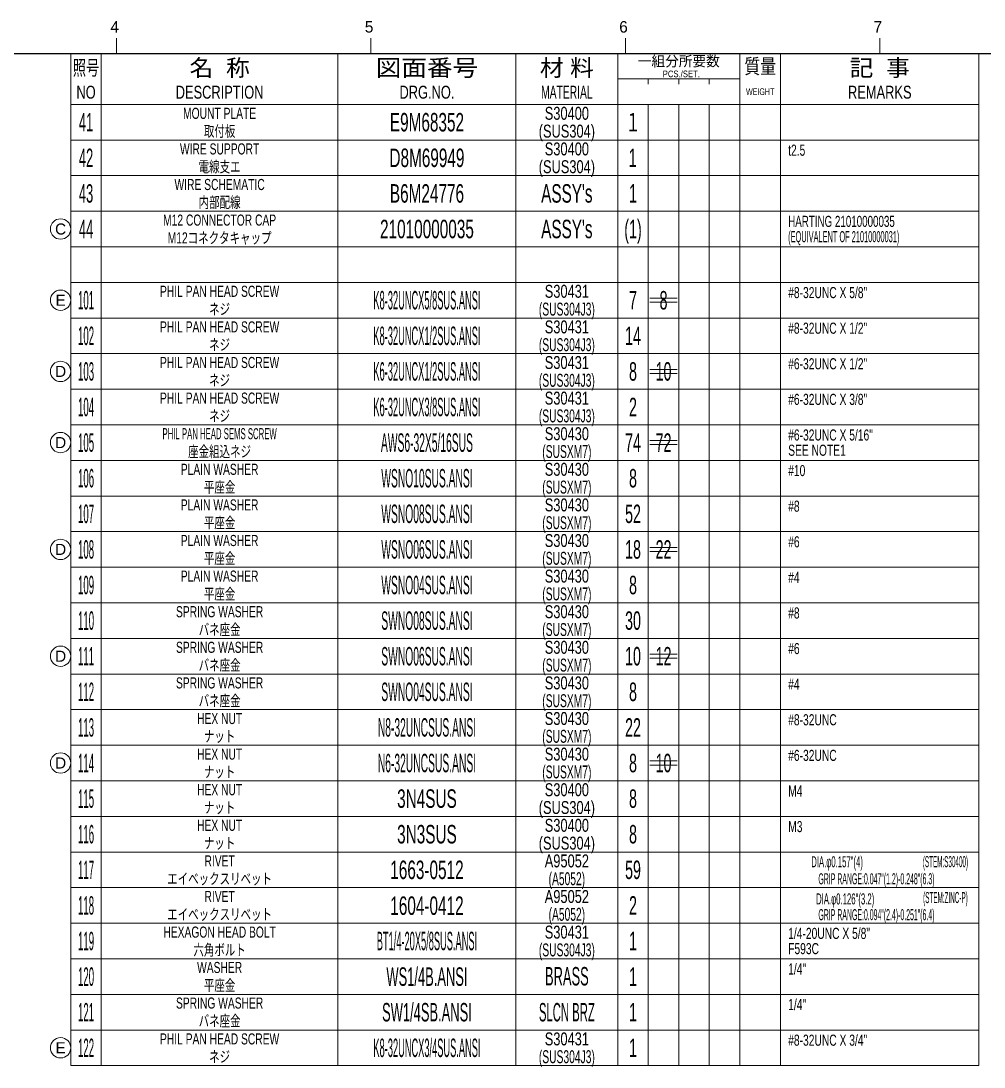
# Model space of a CAD drawing. Header units: millimetres. Extents: x 7 to 587, y -16 to 418.
# Drawn here: x 214.2 to 403.5, y 210.7 to 416.4 of the extents above; entities that cross this region are included whole.
import ezdxf
from ezdxf.enums import TextEntityAlignment as Align

# ---------------------------------------------------------------- set-up
doc = ezdxf.new("R2010")
doc.units = ezdxf.units.MM
for name, color, linetype in [('GR1_05', 7, 'Continuous'), ('図面枠C7M', 7, 'Continuous'), ('表題、部品表_01', 7, 'Continuous'), ('表題、部品表_02', 7, 'Continuous'), ('表題、部品表_03', 7, 'Continuous')]:
    doc.layers.add(name, color=color, linetype=linetype)
doc.styles.add('HG丸ｺﾞｼｯｸM-PRO', font='')
doc.styles.get('HG丸ｺﾞｼｯｸM-PRO').set_extended_font_data('HG丸ｺﾞｼｯｸM-PRO')

# ---------------------------------------------------------------- blocks, each defined once
blk = doc.blocks.new('BLKF023')
at = {"layer": '図面枠C7M', "color": 4, "linetype": 'Continuous', "lineweight": 13}
for p, q in [((233, 413), (233, 410)), ((283, 413), (283, 410)), ((333, 413), (333, 410)), ((383, 413), (383, 410))]:
    blk.add_line(p, q, dxfattribs=at)
at = {"layer": '図面枠C7M', "color": 2, "linetype": 'Continuous', "lineweight": 25}
blk.add_line((33, 410), (587, 410), dxfattribs=at)
at = {"layer": '図面枠C7M', "color": 4, "linetype": 'Continuous', "lineweight": 13, "style": 'HG丸ｺﾞｼｯｸM-PRO', "width": 1.003994}
for s, p in [('4', (231.79, 413.45)), ('5', (281.79, 413.45)), ('6', (331.79, 413.45)), ('7', (381.79, 413.45))]:
    blk.add_text(s, height=2.25, dxfattribs=at).set_placement(p, align=Align.BOTTOM_LEFT)
blk = doc.blocks.new('BLKF106')
at = {"layer": '表題、部品表_02', "color": 4, "linetype": 'Continuous', "lineweight": 13}
for p, q in [((224, 309), (224, 302)), ((224, 309), (402.5, 309)), ((230, 309), (230, 302)), ((276.5, 309), (276.5, 302)), ((311.5, 309), (311.5, 302)), ((331.5, 309), (331.5, 302)), ((337.5, 309), (337.5, 302)), ((343.5, 309), (343.5, 302)), ((349.5, 302), (349.5, 309)), ((355.5, 309), (355.5, 302)), ((363.5, 309), (363.5, 302)), ((402.5, 309), (402.5, 302)), ((224, 302), (402.5, 302))]:
    blk.add_line(p, q, dxfattribs=at)
blk = doc.blocks.new('BLKF108')
at = {"layer": '表題、部品表_02', "color": 4, "linetype": 'Continuous', "lineweight": 13}
for p, q in [((224, 302), (224, 295)), ((224, 302), (402.5, 302)), ((230, 302), (230, 295)), ((276.5, 302), (276.5, 295)), ((311.5, 302), (311.5, 295)), ((331.5, 302), (331.5, 295)), ((337.5, 302), (337.5, 295)), ((343.5, 302), (343.5, 295)), ((349.5, 295), (349.5, 302)), ((355.5, 302), (355.5, 295)), ((363.5, 302), (363.5, 295)), ((402.5, 302), (402.5, 295)), ((224, 295), (402.5, 295))]:
    blk.add_line(p, q, dxfattribs=at)
blk = doc.blocks.new('BLKF111')
at = {"layer": '表題、部品表_02', "color": 4, "linetype": 'Continuous', "lineweight": 13}
for p, q in [((224, 281), (224, 274)), ((224, 281), (402.5, 281)), ((230, 281), (230, 274)), ((276.5, 281), (276.5, 274)), ((311.5, 281), (311.5, 274)), ((331.5, 281), (331.5, 274)), ((337.5, 281), (337.5, 274)), ((343.5, 281), (343.5, 274)), ((349.5, 274), (349.5, 281)), ((355.5, 281), (355.5, 274)), ((363.5, 281), (363.5, 274)), ((402.5, 281), (402.5, 274)), ((224, 274), (402.5, 274))]:
    blk.add_line(p, q, dxfattribs=at)
blk = doc.blocks.new('BLKF113')
at = {"layer": '表題、部品表_02', "color": 4, "linetype": 'Continuous', "lineweight": 13}
for p, q in [((224, 274), (224, 267)), ((224, 274), (402.5, 274)), ((230, 274), (230, 267)), ((276.5, 274), (276.5, 267)), ((311.5, 274), (311.5, 267)), ((331.5, 274), (331.5, 267)), ((337.5, 274), (337.5, 267)), ((343.5, 274), (343.5, 267)), ((349.5, 267), (349.5, 274)), ((355.5, 274), (355.5, 267)), ((363.5, 274), (363.5, 267)), ((402.5, 274), (402.5, 267)), ((224, 267), (402.5, 267))]:
    blk.add_line(p, q, dxfattribs=at)
blk = doc.blocks.new('BLKF114')
at = {"layer": '表題、部品表_02', "color": 4, "linetype": 'Continuous', "lineweight": 13}
for p, q in [((224, 295), (224, 288)), ((224, 295), (402.5, 295)), ((230, 295), (230, 288)), ((276.5, 295), (276.5, 288)), ((311.5, 295), (311.5, 288)), ((331.5, 295), (331.5, 288)), ((337.5, 295), (337.5, 288)), ((343.5, 295), (343.5, 288)), ((349.5, 288), (349.5, 295)), ((355.5, 295), (355.5, 288)), ((363.5, 295), (363.5, 288)), ((402.5, 295), (402.5, 288)), ((224, 288), (402.5, 288))]:
    blk.add_line(p, q, dxfattribs=at)
blk = doc.blocks.new('BLKF116')
at = {"layer": '表題、部品表_02', "color": 4, "linetype": 'Continuous', "lineweight": 13}
for p, q in [((224, 337), (224, 330)), ((224, 337), (402.5, 337)), ((230, 337), (230, 330)), ((276.5, 337), (276.5, 330)), ((311.5, 337), (311.5, 330)), ((331.5, 337), (331.5, 330)), ((337.5, 337), (337.5, 330)), ((343.5, 337), (343.5, 330)), ((349.5, 330), (349.5, 337)), ((355.5, 337), (355.5, 330)), ((363.5, 337), (363.5, 330)), ((402.5, 337), (402.5, 330)), ((224, 330), (402.5, 330))]:
    blk.add_line(p, q, dxfattribs=at)
blk = doc.blocks.new('BLKF118')
at = {"layer": '表題、部品表_02', "color": 4, "linetype": 'Continuous', "lineweight": 13}
for p, q in [((224, 330), (224, 323)), ((224, 330), (402.5, 330)), ((230, 330), (230, 323)), ((276.5, 330), (276.5, 323)), ((311.5, 330), (311.5, 323)), ((331.5, 330), (331.5, 323)), ((337.5, 330), (337.5, 323)), ((343.5, 330), (343.5, 323)), ((349.5, 323), (349.5, 330)), ((355.5, 330), (355.5, 323)), ((363.5, 330), (363.5, 323)), ((402.5, 330), (402.5, 323)), ((224, 323), (402.5, 323))]:
    blk.add_line(p, q, dxfattribs=at)
blk = doc.blocks.new('BLKF120')
at = {"layer": '表題、部品表_02', "color": 4, "linetype": 'Continuous', "lineweight": 13}
for p, q in [((224, 358), (224, 351)), ((224, 358), (402.5, 358)), ((230, 358), (230, 351)), ((276.5, 358), (276.5, 351)), ((311.5, 358), (311.5, 351)), ((331.5, 358), (331.5, 351)), ((337.5, 358), (337.5, 351)), ((343.5, 358), (343.5, 351)), ((349.5, 351), (349.5, 358)), ((355.5, 358), (355.5, 351)), ((363.5, 358), (363.5, 351)), ((402.5, 358), (402.5, 351)), ((224, 351), (402.5, 351))]:
    blk.add_line(p, q, dxfattribs=at)
blk = doc.blocks.new('BLKF122')
at = {"layer": '表題、部品表_02', "color": 4, "linetype": 'Continuous', "lineweight": 13}
for p, q in [((224, 316), (224, 309)), ((224, 316), (402.5, 316)), ((230, 316), (230, 309)), ((276.5, 316), (276.5, 309)), ((311.5, 316), (311.5, 309)), ((331.5, 316), (331.5, 309)), ((337.5, 316), (337.5, 309)), ((343.5, 316), (343.5, 309)), ((349.5, 309), (349.5, 316)), ((355.5, 316), (355.5, 309)), ((363.5, 316), (363.5, 309)), ((402.5, 316), (402.5, 309)), ((224, 309), (402.5, 309))]:
    blk.add_line(p, q, dxfattribs=at)
blk = doc.blocks.new('BLKF124')
at = {"layer": '表題、部品表_02', "color": 4, "linetype": 'Continuous', "lineweight": 13}
for p, q in [((224, 260), (224, 253)), ((224, 260), (402.5, 260)), ((230, 260), (230, 253)), ((276.5, 260), (276.5, 253)), ((311.5, 260), (311.5, 253)), ((331.5, 260), (331.5, 253)), ((337.5, 260), (337.5, 253)), ((343.5, 260), (343.5, 253)), ((349.5, 253), (349.5, 260)), ((355.5, 260), (355.5, 253)), ((363.5, 260), (363.5, 253)), ((402.5, 260), (402.5, 253)), ((224, 253), (402.5, 253))]:
    blk.add_line(p, q, dxfattribs=at)
blk = doc.blocks.new('BLKF126')
at = {"layer": '表題、部品表_02', "color": 4, "linetype": 'Continuous', "lineweight": 13}
for p, q in [((224, 246), (224, 239)), ((224, 246), (402.5, 246)), ((230, 246), (230, 239)), ((276.5, 246), (276.5, 239)), ((311.5, 246), (311.5, 239)), ((331.5, 246), (331.5, 239)), ((337.5, 246), (337.5, 239)), ((343.5, 246), (343.5, 239)), ((349.5, 239), (349.5, 246)), ((355.5, 246), (355.5, 239)), ((363.5, 246), (363.5, 239)), ((402.5, 246), (402.5, 239)), ((224, 239), (402.5, 239))]:
    blk.add_line(p, q, dxfattribs=at)
blk = doc.blocks.new('BLKF128')
at = {"layer": '表題、部品表_02', "color": 4, "linetype": 'Continuous', "lineweight": 13}
for p, q in [((224, 253), (224, 246)), ((224, 253), (402.5, 253)), ((230, 253), (230, 246)), ((276.5, 253), (276.5, 246)), ((311.5, 253), (311.5, 246)), ((331.5, 253), (331.5, 246)), ((337.5, 253), (337.5, 246)), ((343.5, 253), (343.5, 246)), ((349.5, 246), (349.5, 253)), ((355.5, 253), (355.5, 246)), ((363.5, 253), (363.5, 246)), ((402.5, 253), (402.5, 246)), ((224, 246), (402.5, 246))]:
    blk.add_line(p, q, dxfattribs=at)
blk = doc.blocks.new('BLKF130')
at = {"layer": '表題、部品表_02', "color": 4, "linetype": 'Continuous', "lineweight": 13}
for p, q in [((224, 239), (224, 232)), ((224, 239), (402.5, 239)), ((230, 239), (230, 232)), ((276.5, 239), (276.5, 232)), ((311.5, 239), (311.5, 232)), ((331.5, 239), (331.5, 232)), ((337.5, 239), (337.5, 232)), ((343.5, 239), (343.5, 232)), ((349.5, 232), (349.5, 239)), ((355.5, 239), (355.5, 232)), ((363.5, 239), (363.5, 232)), ((402.5, 239), (402.5, 232)), ((224, 232), (402.5, 232))]:
    blk.add_line(p, q, dxfattribs=at)
blk = doc.blocks.new('BLKF133')
at = {"layer": '表題、部品表_01', "color": 4, "linetype": 'Continuous', "lineweight": 13}
for p, q in [((224, 410), (224, 400)), ((224, 410), (402.5, 410)), ((230, 410), (230, 400)), ((276.5, 410), (276.5, 400)), ((311.5, 410), (311.5, 400)), ((331.5, 410), (331.5, 400)), ((355.5, 410), (355.5, 400)), ((363.5, 410), (363.5, 400)), ((402.5, 410), (402.5, 400)), ((331.5, 405), (355.5, 405)), ((337.5, 404), (337.5, 405)), ((343.5, 405), (343.5, 404)), ((349.5, 405), (349.5, 404)), ((224, 400), (402.5, 400))]:
    blk.add_line(p, q, dxfattribs=at)
at = {"layer": '表題、部品表_01', "color": 3, "linetype": 'Continuous', "lineweight": 35, "style": 'HG丸ｺﾞｼｯｸM-PRO'}
for s, height, width, p in [('一組分所要数', 2.036, 0.966638, (343.5, 408.5)), ('質量', 2.909, 0.781842, (359.5, 407.5)), ('照号', 2.909, 0.651535, (227, 407.2)), ('名  称', 3.273, 1.042426, (253.25, 407.2)), ('図面番号', 3.273, 1.127518, (294, 407.2)), ('材 料', 3.273, 1.042439, (321.5, 407.2)), ('記  事', 3.273, 1.042426, (383, 407.2)), ('PCS./SET.', 1.309, 0.862935, (344, 406)), ('NO', 2.545, 0.740841, (227, 402.4)), ('DESCRIPTION', 2.5455, 0.741365, (253.25, 402.4)), ('DRG.NO.', 2.545, 0.741189, (294, 402.4)), ('MATERIAL', 2.545, 0.594756, (321.5, 402.4)), ('REMARKS', 2.545, 0.742803, (383, 402.4)), ('WEIGHT', 1.309, 0.635507, (359.5, 402.5))]:
    blk.add_text(s, height=height, dxfattribs=dict(at, width=width)).set_placement(p, align=Align.MIDDLE_CENTER)
blk = doc.blocks.new('BLKF132')
at = {"layer": '表題、部品表_01', "color": 3, "linetype": 'Continuous', "lineweight": 13}
blk.add_blockref('BLKF133', (0, 0), dxfattribs=at)
blk = doc.blocks.new('BLKF134')
at = {"layer": '表題、部品表_02', "color": 4, "linetype": 'Continuous', "lineweight": 13}
for p, q in [((224, 351), (224, 344)), ((224, 351), (402.5, 351)), ((230, 351), (230, 344)), ((276.5, 351), (276.5, 344)), ((311.5, 351), (311.5, 344)), ((331.5, 351), (331.5, 344)), ((337.5, 351), (337.5, 344)), ((343.5, 351), (343.5, 344)), ((349.5, 344), (349.5, 351)), ((355.5, 351), (355.5, 344)), ((363.5, 351), (363.5, 344)), ((402.5, 351), (402.5, 344)), ((224, 344), (402.5, 344))]:
    blk.add_line(p, q, dxfattribs=at)
blk = doc.blocks.new('BLKF136')
at = {"layer": '表題、部品表_02', "color": 4, "linetype": 'Continuous', "lineweight": 13}
for p, q in [((224, 344), (224, 337)), ((224, 344), (402.5, 344)), ((230, 344), (230, 337)), ((276.5, 344), (276.5, 337)), ((311.5, 344), (311.5, 337)), ((331.5, 344), (331.5, 337)), ((337.5, 344), (337.5, 337)), ((343.5, 344), (343.5, 337)), ((349.5, 337), (349.5, 344)), ((355.5, 344), (355.5, 337)), ((363.5, 344), (363.5, 337)), ((402.5, 344), (402.5, 337)), ((224, 337), (402.5, 337))]:
    blk.add_line(p, q, dxfattribs=at)
blk = doc.blocks.new('BLKF138')
at = {"layer": '表題、部品表_02', "color": 4, "linetype": 'Continuous', "lineweight": 13}
for p, q in [((224, 365), (224, 358)), ((224, 365), (402.5, 365)), ((230, 365), (230, 358)), ((276.5, 365), (276.5, 358)), ((311.5, 365), (311.5, 358)), ((331.5, 365), (331.5, 358)), ((337.5, 365), (337.5, 358)), ((343.5, 365), (343.5, 358)), ((349.5, 358), (349.5, 365)), ((355.5, 365), (355.5, 358)), ((363.5, 365), (363.5, 358)), ((402.5, 365), (402.5, 358)), ((224, 358), (402.5, 358))]:
    blk.add_line(p, q, dxfattribs=at)
blk = doc.blocks.new('BLKF140')
at = {"layer": '表題、部品表_02', "color": 4, "linetype": 'Continuous', "lineweight": 13}
for p, q in [((224, 323), (224, 316)), ((224, 323), (402.5, 323)), ((230, 323), (230, 316)), ((276.5, 323), (276.5, 316)), ((311.5, 323), (311.5, 316)), ((331.5, 323), (331.5, 316)), ((337.5, 323), (337.5, 316)), ((343.5, 323), (343.5, 316)), ((349.5, 316), (349.5, 323)), ((355.5, 323), (355.5, 316)), ((363.5, 323), (363.5, 316)), ((402.5, 323), (402.5, 316)), ((224, 316), (402.5, 316))]:
    blk.add_line(p, q, dxfattribs=at)
blk = doc.blocks.new('BLKF143')
at = {"layer": '表題、部品表_02', "color": 4, "linetype": 'Continuous', "lineweight": 13}
for p, q in [((224, 288), (224, 281)), ((224, 288), (402.5, 288)), ((230, 288), (230, 281)), ((276.5, 288), (276.5, 281)), ((311.5, 288), (311.5, 281)), ((331.5, 288), (331.5, 281)), ((337.5, 288), (337.5, 281)), ((343.5, 288), (343.5, 281)), ((349.5, 281), (349.5, 288)), ((355.5, 288), (355.5, 281)), ((363.5, 288), (363.5, 281)), ((402.5, 288), (402.5, 281)), ((224, 281), (402.5, 281))]:
    blk.add_line(p, q, dxfattribs=at)
blk = doc.blocks.new('BLKF144')
at = {"layer": '表題、部品表_02', "color": 4, "linetype": 'Continuous', "lineweight": 13}
for p, q in [((224, 267), (224, 260)), ((224, 267), (402.5, 267)), ((230, 267), (230, 260)), ((276.5, 267), (276.5, 260)), ((311.5, 267), (311.5, 260)), ((331.5, 267), (331.5, 260)), ((337.5, 267), (337.5, 260)), ((343.5, 267), (343.5, 260)), ((349.5, 260), (349.5, 267)), ((355.5, 267), (355.5, 260)), ((363.5, 267), (363.5, 260)), ((402.5, 267), (402.5, 260)), ((224, 260), (402.5, 260))]:
    blk.add_line(p, q, dxfattribs=at)
blk = doc.blocks.new('BLKF146')
at = {"layer": '表題、部品表_02', "color": 4, "linetype": 'Continuous', "lineweight": 13}
for p, q in [((224, 232), (224, 225)), ((224, 232), (402.5, 232)), ((230, 232), (230, 225)), ((276.5, 232), (276.5, 225)), ((311.5, 232), (311.5, 225)), ((331.5, 232), (331.5, 225)), ((337.5, 232), (337.5, 225)), ((343.5, 232), (343.5, 225)), ((349.5, 225), (349.5, 232)), ((355.5, 232), (355.5, 225)), ((363.5, 232), (363.5, 225)), ((402.5, 232), (402.5, 225)), ((224, 225), (402.5, 225))]:
    blk.add_line(p, q, dxfattribs=at)
blk = doc.blocks.new('BLKF148')
at = {"layer": '表題、部品表_02', "color": 4, "linetype": 'Continuous', "lineweight": 13}
for p, q in [((224, 386), (224, 379)), ((224, 386), (402.5, 386)), ((230, 386), (230, 379)), ((276.5, 386), (276.5, 379)), ((311.5, 386), (311.5, 379)), ((331.5, 386), (331.5, 379)), ((337.5, 386), (337.5, 379)), ((343.5, 386), (343.5, 379)), ((349.5, 379), (349.5, 386)), ((355.5, 386), (355.5, 379)), ((363.5, 386), (363.5, 379)), ((402.5, 386), (402.5, 379)), ((224, 379), (402.5, 379))]:
    blk.add_line(p, q, dxfattribs=at)
blk = doc.blocks.new('BLKF150')
at = {"layer": '表題、部品表_02', "color": 4, "linetype": 'Continuous', "lineweight": 13}
for p, q in [((224, 372), (224, 365)), ((224, 372), (402.5, 372)), ((230, 372), (230, 365)), ((276.5, 372), (276.5, 365)), ((311.5, 372), (311.5, 365)), ((331.5, 372), (331.5, 365)), ((337.5, 372), (337.5, 365)), ((343.5, 372), (343.5, 365)), ((349.5, 365), (349.5, 372)), ((355.5, 372), (355.5, 365)), ((363.5, 372), (363.5, 365)), ((402.5, 372), (402.5, 365)), ((224, 365), (402.5, 365))]:
    blk.add_line(p, q, dxfattribs=at)
blk = doc.blocks.new('BLKF156')
at = {"layer": '表題、部品表_02', "color": 4, "linetype": 'Continuous', "lineweight": 13}
for p, q in [((224, 225), (224, 218)), ((224, 225), (402.5, 225)), ((230, 225), (230, 218)), ((276.5, 225), (276.5, 218)), ((311.5, 225), (311.5, 218)), ((331.5, 225), (331.5, 218)), ((337.5, 225), (337.5, 218)), ((343.5, 225), (343.5, 218)), ((349.5, 218), (349.5, 225)), ((355.5, 225), (355.5, 218)), ((363.5, 225), (363.5, 218)), ((402.5, 225), (402.5, 218)), ((224, 218), (402.5, 218))]:
    blk.add_line(p, q, dxfattribs=at)
blk = doc.blocks.new('BLKF158')
at = {"layer": '表題、部品表_02', "color": 4, "linetype": 'Continuous', "lineweight": 13}
for p, q in [((224, 400), (224, 393)), ((224, 400), (402.5, 400)), ((230, 400), (230, 393)), ((276.5, 400), (276.5, 393)), ((311.5, 400), (311.5, 393)), ((331.5, 400), (331.5, 393)), ((337.5, 400), (337.5, 393)), ((343.5, 400), (343.5, 393)), ((349.5, 393), (349.5, 400)), ((355.5, 400), (355.5, 393)), ((363.5, 400), (363.5, 393)), ((402.5, 400), (402.5, 393)), ((224, 393), (402.5, 393))]:
    blk.add_line(p, q, dxfattribs=at)
blk = doc.blocks.new('BLKF160')
at = {"layer": '表題、部品表_02', "color": 4, "linetype": 'Continuous', "lineweight": 13}
for p, q in [((224, 393), (224, 386)), ((224, 393), (402.5, 393)), ((230, 393), (230, 386)), ((276.5, 393), (276.5, 386)), ((311.5, 393), (311.5, 386)), ((331.5, 393), (331.5, 386)), ((337.5, 393), (337.5, 386)), ((343.5, 393), (343.5, 386)), ((349.5, 386), (349.5, 393)), ((355.5, 393), (355.5, 386)), ((363.5, 393), (363.5, 386)), ((402.5, 393), (402.5, 386)), ((224, 386), (402.5, 386))]:
    blk.add_line(p, q, dxfattribs=at)
blk = doc.blocks.new('BLKF165')
at = {"layer": '表題、部品表_02', "color": 4, "linetype": 'Continuous', "lineweight": 13}
for p, q in [((224, 379), (224, 372)), ((224, 379), (402.5, 379)), ((230, 379), (230, 372)), ((276.5, 379), (276.5, 372)), ((311.5, 379), (311.5, 372)), ((331.5, 379), (331.5, 372)), ((337.5, 379), (337.5, 372)), ((343.5, 379), (343.5, 372)), ((349.5, 372), (349.5, 379)), ((355.5, 379), (355.5, 372)), ((363.5, 379), (363.5, 372)), ((402.5, 379), (402.5, 372)), ((224, 372), (402.5, 372))]:
    blk.add_line(p, q, dxfattribs=at)
blk = doc.blocks.new('BLKF167')
at = {"layer": 'GR1_05', "color": 4, "linetype": 'Continuous', "lineweight": 13}
blk.add_circle((222, 375.5), 2, dxfattribs=at)
at = {"layer": 'GR1_05', "color": 4, "linetype": 'Continuous', "lineweight": 13, "style": 'HG丸ｺﾞｼｯｸM-PRO', "width": 1.042931}
blk.add_text('C', height=2.18, dxfattribs=at).set_placement((222, 375.5), align=Align.MIDDLE_CENTER)
blk = doc.blocks.new('BLKF171')
at = {"layer": 'GR1_05', "color": 4, "linetype": 'Continuous', "lineweight": 13}
blk.add_circle((222, 333.5), 2, dxfattribs=at)
at = {"layer": 'GR1_05', "color": 4, "linetype": 'Continuous', "lineweight": 13, "style": 'HG丸ｺﾞｼｯｸM-PRO', "width": 1.042833}
blk.add_text('D', height=2.18, dxfattribs=at).set_placement((222, 333.5), align=Align.MIDDLE_CENTER)
blk = doc.blocks.new('BLKF174')
at = {"layer": 'GR1_05', "color": 4, "linetype": 'Continuous', "lineweight": 13}
blk.add_circle((222, 347.5), 2, dxfattribs=at)
at = {"layer": 'GR1_05', "color": 4, "linetype": 'Continuous', "lineweight": 13, "style": 'HG丸ｺﾞｼｯｸM-PRO', "width": 1.042833}
blk.add_text('D', height=2.18, dxfattribs=at).set_placement((222, 347.5), align=Align.MIDDLE_CENTER)
blk = doc.blocks.new('BLKF175')
at = {"layer": 'GR1_05', "color": 4, "linetype": 'Continuous', "lineweight": 13}
blk.add_circle((222, 312.5), 2, dxfattribs=at)
at = {"layer": 'GR1_05', "color": 4, "linetype": 'Continuous', "lineweight": 13, "style": 'HG丸ｺﾞｼｯｸM-PRO', "width": 1.042833}
blk.add_text('D', height=2.18, dxfattribs=at).set_placement((222, 312.5), align=Align.MIDDLE_CENTER)
blk = doc.blocks.new('BLKF176')
at = {"layer": 'GR1_05', "color": 4, "linetype": 'Continuous', "lineweight": 13}
blk.add_circle((222, 291.5), 2, dxfattribs=at)
at = {"layer": 'GR1_05', "color": 4, "linetype": 'Continuous', "lineweight": 13, "style": 'HG丸ｺﾞｼｯｸM-PRO', "width": 1.042833}
blk.add_text('D', height=2.18, dxfattribs=at).set_placement((222, 291.5), align=Align.MIDDLE_CENTER)
blk = doc.blocks.new('BLKF177')
at = {"layer": 'GR1_05', "color": 4, "linetype": 'Continuous', "lineweight": 13}
blk.add_circle((222, 270.5), 2, dxfattribs=at)
at = {"layer": 'GR1_05', "color": 4, "linetype": 'Continuous', "lineweight": 13, "style": 'HG丸ｺﾞｼｯｸM-PRO', "width": 1.042833}
blk.add_text('D', height=2.18, dxfattribs=at).set_placement((222, 270.5), align=Align.MIDDLE_CENTER)
blk = doc.blocks.new('BLKF180')
at = {"layer": 'GR1_05', "color": 4, "linetype": 'Continuous', "lineweight": 13}
blk.add_circle((222, 361.5), 2, dxfattribs=at)
at = {"layer": 'GR1_05', "color": 4, "linetype": 'Continuous', "lineweight": 13, "style": 'HG丸ｺﾞｼｯｸM-PRO', "width": 1.04259}
blk.add_text('E', height=2.18, dxfattribs=at).set_placement((222, 361.5), align=Align.MIDDLE_CENTER)
blk = doc.blocks.new('BLKF181')
at = {"layer": '表題、部品表_02', "color": 4, "linetype": 'Continuous', "lineweight": 13}
for p, q in [((224, 218), (224, 211)), ((224, 218), (402.5, 218)), ((230, 218), (230, 211)), ((276.5, 218), (276.5, 211)), ((311.5, 218), (311.5, 211)), ((331.5, 218), (331.5, 211)), ((337.5, 218), (337.5, 211)), ((343.5, 218), (343.5, 211)), ((349.5, 211), (349.5, 218)), ((355.5, 218), (355.5, 211)), ((363.5, 218), (363.5, 211)), ((402.5, 218), (402.5, 211)), ((224, 211), (402.5, 211))]:
    blk.add_line(p, q, dxfattribs=at)
blk = doc.blocks.new('BLKF183')
at = {"layer": 'GR1_05', "color": 4, "linetype": 'Continuous', "lineweight": 13}
blk.add_circle((222, 214.5), 2, dxfattribs=at)
at = {"layer": 'GR1_05', "color": 4, "linetype": 'Continuous', "lineweight": 13, "style": 'HG丸ｺﾞｼｯｸM-PRO', "width": 1.04259}
blk.add_text('E', height=2.18, dxfattribs=at).set_placement((222, 214.5), align=Align.MIDDLE_CENTER)

msp = doc.modelspace()

# ---------------------------------------------------------------- linework, layer by layer
at = {"layer": 'GR1_05', "color": 4, "linetype": 'Continuous', "lineweight": 13}
for p, q in [((337.8, 361.9), (343.2, 361.9)), ((337.8, 361.1), (343.2, 361.1)), ((337.8, 347.9), (343.2, 347.9)), ((337.8, 347.1), (343.2, 347.1)), ((337.8, 333.9), (343.2, 333.9)), ((337.8, 333.1), (343.2, 333.1)), ((337.8, 312.9), (343.2, 312.9)), ((337.8, 312.1), (343.2, 312.1)), ((337.8, 291.9), (343.2, 291.9)), ((337.8, 291.1), (343.2, 291.1)), ((337.8, 270.9), (343.2, 270.9)), ((337.8, 270.1), (343.2, 270.1))]:
    msp.add_line(p, q, dxfattribs=at)

# ---------------------------------------------------------------- block references
for name in ['BLKF167', 'BLKF180', 'BLKF174', 'BLKF171', 'BLKF175', 'BLKF176', 'BLKF177', 'BLKF183']:
    msp.add_blockref(name, (0, 0), dxfattribs=at)
at = {"layer": '図面枠C7M', "color": 4, "linetype": 'Continuous', "lineweight": 13}
msp.add_blockref('BLKF023', (0, 0), dxfattribs=at)
at = {"layer": '表題、部品表_01', "color": 3, "linetype": 'Continuous', "lineweight": 13}
msp.add_blockref('BLKF132', (0, 0), dxfattribs=at)
at = {"layer": '表題、部品表_02', "color": 4, "linetype": 'Continuous', "lineweight": 13}
for name in ['BLKF158', 'BLKF160', 'BLKF148', 'BLKF165', 'BLKF150', 'BLKF138', 'BLKF120', 'BLKF134', 'BLKF136', 'BLKF116', 'BLKF118', 'BLKF140', 'BLKF122', 'BLKF106', 'BLKF108', 'BLKF114', 'BLKF143', 'BLKF111', 'BLKF113', 'BLKF144', 'BLKF124', 'BLKF128', 'BLKF126', 'BLKF130', 'BLKF146', 'BLKF156', 'BLKF181']:
    msp.add_blockref(name, (0, 0), dxfattribs=at)

# ---------------------------------------------------------------- texts
at = {"layer": 'GR1_05', "color": 3, "linetype": 'Continuous', "lineweight": 35, "style": 'HG丸ｺﾞｼｯｸM-PRO', "width": 0.576062}
for s, height, p in [('8', 3.64, (340.5, 361.5)), ('10', 3.636, (340.5, 347.5)), ('72', 3.636, (340.5, 333.5)), ('22', 3.636, (340.5, 312.5)), ('12', 3.636, (340.5, 291.5)), ('10', 3.636, (340.5, 270.5))]:
    msp.add_text(s, height=height, dxfattribs=at).set_placement(p, align=Align.MIDDLE_CENTER)
at = {"layer": '表題、部品表_03', "color": 3, "linetype": 'Continuous', "lineweight": 35, "style": 'HG丸ｺﾞｼｯｸM-PRO'}
for s, height, width, p in [('MOUNT PLATE', 2.1818, 0.692407, (253.25, 398.25)), ('S30400', 2.545, 0.740904, (321.5, 398.25)), ('41', 3.636, 0.521199, (227, 396.5)), ('E9M68352', 3.636, 0.619819, (294, 396.5)), ('１', 3.64, 0.578238, (334.5, 396.5)), ('取付板', 2.182, 0.692256, (253.25, 394.75)), ('(SUS304)', 2.545, 0.740651, (321.5, 394.75)), ('42', 3.636, 0.521199, (227, 389.5)), ('WIRE SUPPORT', 2.1818, 0.691856, (253.25, 391.25)), ('D8M69949', 3.636, 0.619412, (294, 389.5)), ('S30400', 2.545, 0.740904, (321.5, 391.25)), ('1', 3.64, 0.576062, (334.44, 389.5)), ('電線支エ', 2.182, 0.692256, (253.25, 387.75)), ('(SUS304)', 2.545, 0.740651, (321.5, 387.75)), ('WIRE SCHEMATIC', 2.1818, 0.692681, (253.25, 384.25)), ('43', 3.636, 0.521199, (227, 382.5)), ('B6M24776', 3.636, 0.619614, (294, 382.5)), ("ASSY's", 3.636, 0.617769, (321.5, 382.5)), ('1', 3.64, 0.576062, (334.5, 382.5)), ('内部配線', 2.182, 0.692256, (253.25, 380.75)), ('44', 3.636, 0.521199, (227, 375.5)), ('M12 CONNECTOR CAP', 2.1818, 0.69209, (253.25, 377.25)), ('21010000035', 3.6364, 0.619953, (294, 375.5)), ("ASSY's", 3.636, 0.617769, (321.5, 375.5)), ('(1)', 3.636, 0.576968, (334.5, 375.5)), ('M12コネクタキャップ', 2.1818, 0.692224, (253.25, 373.75)), ('PHIL PAN HEAD SCREW', 2.1818, 0.691725, (253.25, 363.25)), ('S30431', 2.545, 0.740904, (321.5, 363.25)), ('101', 3.636, 0.389528, (227, 361.5)), ('K8-32UNCX5/8SUS.ANSI', 3.6364, 0.374423, (294, 361.5)), ('7', 3.64, 0.576062, (334.5, 361.5)), ('ネジ', 2.182, 0.692256, (253.25, 359.75)), ('(SUS304J3)', 2.545, 0.593559, (321.5, 359.75)), ('102', 3.636, 0.389528, (227, 354.5)), ('PHIL PAN HEAD SCREW', 2.1818, 0.691725, (253.25, 356.25)), ('K8-32UNCX1/2SUS.ANSI', 3.6364, 0.374423, (294, 354.5)), ('S30431', 2.545, 0.740904, (321.5, 356.25)), ('14', 3.636, 0.576062, (334.5, 354.5)), ('ネジ', 2.182, 0.692256, (253.25, 352.75)), ('(SUS304J3)', 2.545, 0.593559, (321.5, 352.75)), ('PHIL PAN HEAD SCREW', 2.1818, 0.691725, (253.25, 349.25)), ('S30431', 2.545, 0.740904, (321.5, 349.25)), ('103', 3.636, 0.389528, (227, 347.5)), ('K6-32UNCX1/2SUS.ANSI', 3.6364, 0.374423, (294, 347.5)), ('8', 3.64, 0.576062, (334.5, 347.5)), ('ネジ', 2.182, 0.692256, (253.25, 345.75)), ('(SUS304J3)', 2.545, 0.593559, (321.5, 345.75)), ('S30431', 2.545, 0.740904, (321.5, 342.25)), ('104', 3.636, 0.389528, (227, 340.5)), ('PHIL PAN HEAD SCREW', 2.1818, 0.691725, (253.25, 342.25)), ('K6-32UNCX3/8SUS.ANSI', 3.6364, 0.374423, (294, 340.5)), ('2', 3.64, 0.576062, (334.5, 340.5)), ('ネジ', 2.182, 0.692256, (253.25, 338.75)), ('(SUS304J3)', 2.545, 0.593559, (321.5, 338.75)), ('105', 3.636, 0.389528, (227, 333.5)), ('PHIL PAN HEAD SEMS SCREW', 2.1818, 0.522463, (253.25, 335.25)), ('AWS6-32X5/16SUS', 3.6364, 0.415364, (294, 333.5)), ('S30430', 2.545, 0.740904, (321.5, 335.25)), ('74', 3.636, 0.576062, (334.5, 333.5)), ('座金組込ネジ', 2.182, 0.692256, (253.25, 331.75)), ('(SUSXM7)', 2.545, 0.594345, (321.5, 331.75)), ('PLAIN WASHER', 2.1818, 0.691933, (253.25, 328.25)), ('S30430', 2.545, 0.740904, (321.5, 328.25)), ('106', 3.636, 0.389528, (227, 326.5)), ('WSNO10SUS.ANSI', 3.6364, 0.414945, (294, 326.5)), ('8', 3.64, 0.576062, (334.5, 326.5)), ('平座金', 2.182, 0.692256, (253.25, 324.75)), ('(SUSXM7)', 2.545, 0.594345, (321.5, 324.75)), ('107', 3.636, 0.389528, (227, 319.5)), ('PLAIN WASHER', 2.1818, 0.691933, (253.25, 321.25)), ('WSNO08SUS.ANSI', 3.6364, 0.414945, (294, 319.5)), ('S30430', 2.545, 0.740904, (321.5, 321.25)), ('52', 3.636, 0.576062, (334.5, 319.5)), ('平座金', 2.182, 0.692256, (253.25, 317.75)), ('(SUSXM7)', 2.545, 0.594345, (321.5, 317.75)), ('PLAIN WASHER', 2.1818, 0.691933, (253.25, 314.25)), ('S30430', 2.545, 0.740904, (321.5, 314.25)), ('108', 3.636, 0.389528, (227, 312.5)), ('WSNO06SUS.ANSI', 3.6364, 0.414945, (294, 312.5)), ('18', 3.636, 0.576062, (334.5, 312.5)), ('平座金', 2.182, 0.692256, (253.25, 310.75)), ('(SUSXM7)', 2.545, 0.594345, (321.5, 310.75)), ('S30430', 2.545, 0.740904, (321.5, 307.25)), ('109', 3.636, 0.389528, (227, 305.5)), ('PLAIN WASHER', 2.1818, 0.691933, (253.25, 307.25)), ('WSNO04SUS.ANSI', 3.6364, 0.414945, (294, 305.5)), ('8', 3.64, 0.576062, (334.5, 305.5)), ('平座金', 2.182, 0.692256, (253.25, 303.75)), ('(SUSXM7)', 2.545, 0.594345, (321.5, 303.75)), ('110', 3.636, 0.389528, (227, 298.5)), ('SPRING WASHER', 2.1818, 0.691599, (253.25, 300.25)), ('SWNO08SUS.ANSI', 3.6364, 0.414945, (294, 298.5)), ('S30430', 2.545, 0.740904, (321.5, 300.25)), ('30', 3.636, 0.576062, (334.5, 298.5)), ('バネ座金', 2.182, 0.692256, (253.25, 296.75)), ('(SUSXM7)', 2.545, 0.594345, (321.5, 296.75)), ('SPRING WASHER', 2.1818, 0.691599, (253.25, 293.25)), ('S30430', 2.545, 0.740904, (321.5, 293.25)), ('111', 3.636, 0.389528, (227, 291.5)), ('SWNO06SUS.ANSI', 3.6364, 0.414945, (294, 291.5)), ('10', 3.636, 0.576062, (334.5, 291.5)), ('バネ座金', 2.182, 0.692256, (253.25, 289.75)), ('(SUSXM7)', 2.545, 0.594345, (321.5, 289.75)), ('112', 3.636, 0.389528, (227, 284.5)), ('SPRING WASHER', 2.1818, 0.691599, (253.25, 286.25)), ('SWNO04SUS.ANSI', 3.6364, 0.414945, (294, 284.5)), ('S30430', 2.545, 0.740904, (321.5, 286.25)), ('8', 3.64, 0.576062, (334.5, 284.5)), ('バネ座金', 2.182, 0.692256, (253.25, 282.75)), ('(SUSXM7)', 2.545, 0.594345, (321.5, 282.75)), ('HEX NUT', 2.182, 0.692138, (253.25, 279.25)), ('S30430', 2.545, 0.740904, (321.5, 279.25)), ('113', 3.636, 0.389528, (227, 277.5)), ('N8-32UNCSUS.ANSI', 3.6364, 0.415592, (294, 277.5)), ('22', 3.636, 0.576062, (334.5, 277.5)), ('ナット', 2.182, 0.692256, (253.25, 275.75)), ('(SUSXM7)', 2.545, 0.594345, (321.5, 275.75)), ('114', 3.636, 0.389528, (227, 270.5)), ('HEX NUT', 2.182, 0.692138, (253.25, 272.25)), ('N6-32UNCSUS.ANSI', 3.6364, 0.415592, (294, 270.5)), ('S30430', 2.545, 0.740904, (321.5, 272.25)), ('8', 3.64, 0.576062, (334.5, 270.5)), ('ナット', 2.182, 0.692256, (253.25, 268.75)), ('(SUSXM7)', 2.545, 0.594345, (321.5, 268.75)), ('HEX NUT', 2.182, 0.692138, (253.25, 265.25)), ('3N4SUS', 3.636, 0.619673, (294, 263.5)), ('S30400', 2.545, 0.740904, (321.5, 265.25)), ('8', 3.64, 0.576062, (334.5, 263.5)), ('115', 3.636, 0.389528, (227, 263.5)), ('ナット', 2.182, 0.692256, (253.25, 261.75)), ('(SUS304)', 2.545, 0.740651, (321.5, 261.75)), ('HEX NUT', 2.182, 0.692138, (253.25, 258.25)), ('S30400', 2.545, 0.740904, (321.5, 258.25)), ('116', 3.636, 0.389528, (227, 256.5)), ('3N3SUS', 3.636, 0.619673, (294, 256.5)), ('8', 3.64, 0.576062, (334.5, 256.5)), ('ナット', 2.182, 0.692256, (253.25, 254.75)), ('(SUS304)', 2.545, 0.740651, (321.5, 254.75)), ('117', 3.636, 0.389528, (227, 249.5)), ('RIVET', 2.182, 0.692838, (253.25, 251.25)), ('1663-0512', 3.636, 0.619839, (294, 249.5)), ('A95052', 2.545, 0.741089, (321.5, 251.25)), ('59', 3.636, 0.576062, (334.5, 249.5)), ('DIA.φ0.157"(4)', 2.1818, 0.522239, (374.61, 251.08)), ('(STEM:S30400)', 2.1818, 0.340077, (395.91, 251.1)), ('エイベックスリベット', 2.182, 0.692256, (253.25, 247.75)), ('(A5052)', 2.545, 0.592167, (321.5, 247.75)), ('GRIP RANGE:0.047"(1.2)-0.248"(6.3)', 2.1818, 0.374474, (382.35, 247.73)), ('RIVET', 2.182, 0.692838, (253.25, 244.25)), ('A95052', 2.545, 0.741089, (321.5, 244.25)), ('DIA.φ0.126"(3.2)', 2.1818, 0.522359, (376.2, 243.78)), ('(STEM:ZINC-P)', 2.1818, 0.340787, (395.91, 244.05)), ('118', 3.636, 0.389528, (227, 242.5)), ('1604-0412', 3.636, 0.619839, (294, 242.45)), ('2', 3.64, 0.576062, (334.5, 242.5)), ('エイベックスリベット', 2.182, 0.692256, (253.25, 240.75)), ('(A5052)', 2.545, 0.592167, (321.5, 240.75)), ('GRIP RANGE:0.094"(2.4)-0.251"(6.4)', 2.1818, 0.374474, (382.35, 240.68)), ('119', 3.636, 0.389528, (227, 235.5)), ('HEXAGON HEAD BOLT', 2.1818, 0.692201, (253.25, 237.25)), ('BT1/4-20X5/8SUS.ANSI', 3.6364, 0.374224, (294, 235.5)), ('S30431', 2.545, 0.740904, (321.5, 237.25)), ('1', 3.64, 0.576062, (334.5, 235.5)), ('六角ボルト', 2.182, 0.692256, (253.25, 233.75)), ('(SUS304J3)', 2.545, 0.593559, (321.5, 233.75)), ('WASHER', 2.182, 0.691745, (253.25, 230.3)), ('WS1/4B.ANSI', 3.6364, 0.522032, (294, 228.5)), ('BRASS', 3.636, 0.521751, (321.5, 228.57)), ('120', 3.636, 0.389528, (227, 228.5)), ('1', 3.64, 0.576062, (334.5, 228.5)), ('平座金', 2.182, 0.692256, (253.25, 226.8)), ('SPRING WASHER', 2.1818, 0.691599, (253.25, 223.3)), ('121', 3.636, 0.389528, (227, 221.5)), ('SW1/4SB.ANSI', 3.6364, 0.521961, (294, 221.5)), ('SLCN BRZ', 3.636, 0.456688, (321.5, 221.5)), ('1', 3.64, 0.576062, (334.5, 221.5)), ('バネ座金', 2.182, 0.692256, (253.25, 219.8)), ('122', 3.636, 0.389528, (227, 214.5)), ('PHIL PAN HEAD SCREW', 2.1818, 0.691725, (253.25, 216.25)), ('K8-32UNCX3/4SUS.ANSI', 3.6364, 0.374423, (294, 214.5)), ('S30431', 2.545, 0.740904, (321.5, 216.25)), ('1', 3.64, 0.576062, (334.5, 214.5)), ('ネジ', 2.182, 0.692256, (253.25, 212.75)), ('(SUS304J3)', 2.545, 0.593559, (321.5, 212.75))]:
    msp.add_text(s, height=height, dxfattribs=dict(at, width=width)).set_placement(p, align=Align.MIDDLE_CENTER)
for s, height, width, p in [('t2.5', 2.182, 0.690457, (365, 391)), ('HARTING 21010000035', 2.1818, 0.659262, (365, 377)), ('(EQUIVALENT OF 21010000031)', 2.1818, 0.481463, (365, 374)), ('#8-32UNC X 5/8"', 2.1818, 0.691811, (365, 363)), ('#8-32UNC X 1/2"', 2.1818, 0.691811, (365, 356)), ('#6-32UNC X 1/2"', 2.1818, 0.691811, (365, 349)), ('#6-32UNC X 3/8"', 2.1818, 0.691811, (365, 342)), ('#6-32UNC X 5/16"', 2.1818, 0.691773, (365, 335)), ('SEE NOTE1', 2.182, 0.69149, (365, 332)), ('#10', 2.182, 0.691981, (365, 328)), ('#8', 2.182, 0.692308, (365, 321)), ('#6', 2.182, 0.692308, (365, 314)), ('#4', 2.182, 0.692308, (365, 307)), ('#8', 2.182, 0.692308, (365, 300)), ('#6', 2.182, 0.692308, (365, 293)), ('#4', 2.182, 0.692308, (365, 286)), ('#8-32UNC', 2.182, 0.691927, (365, 279)), ('#6-32UNC', 2.182, 0.691927, (365, 272)), ('M4', 2.182, 0.692492, (365, 265)), ('M3', 2.182, 0.692492, (365, 258)), ('1/4-20UNC X 5/8"', 2.1818, 0.69165, (365, 237)), ('F593C', 2.182, 0.691648, (365, 234)), ('1/4"', 2.182, 0.692002, (365, 230)), ('1/4"', 2.182, 0.692002, (365, 223)), ('#8-32UNC X 3/4"', 2.1818, 0.691811, (365, 216))]:
    msp.add_text(s, height=height, dxfattribs=dict(at, width=width)).set_placement(p, align=Align.MIDDLE_LEFT)

doc.saveas('drawing.dxf')
